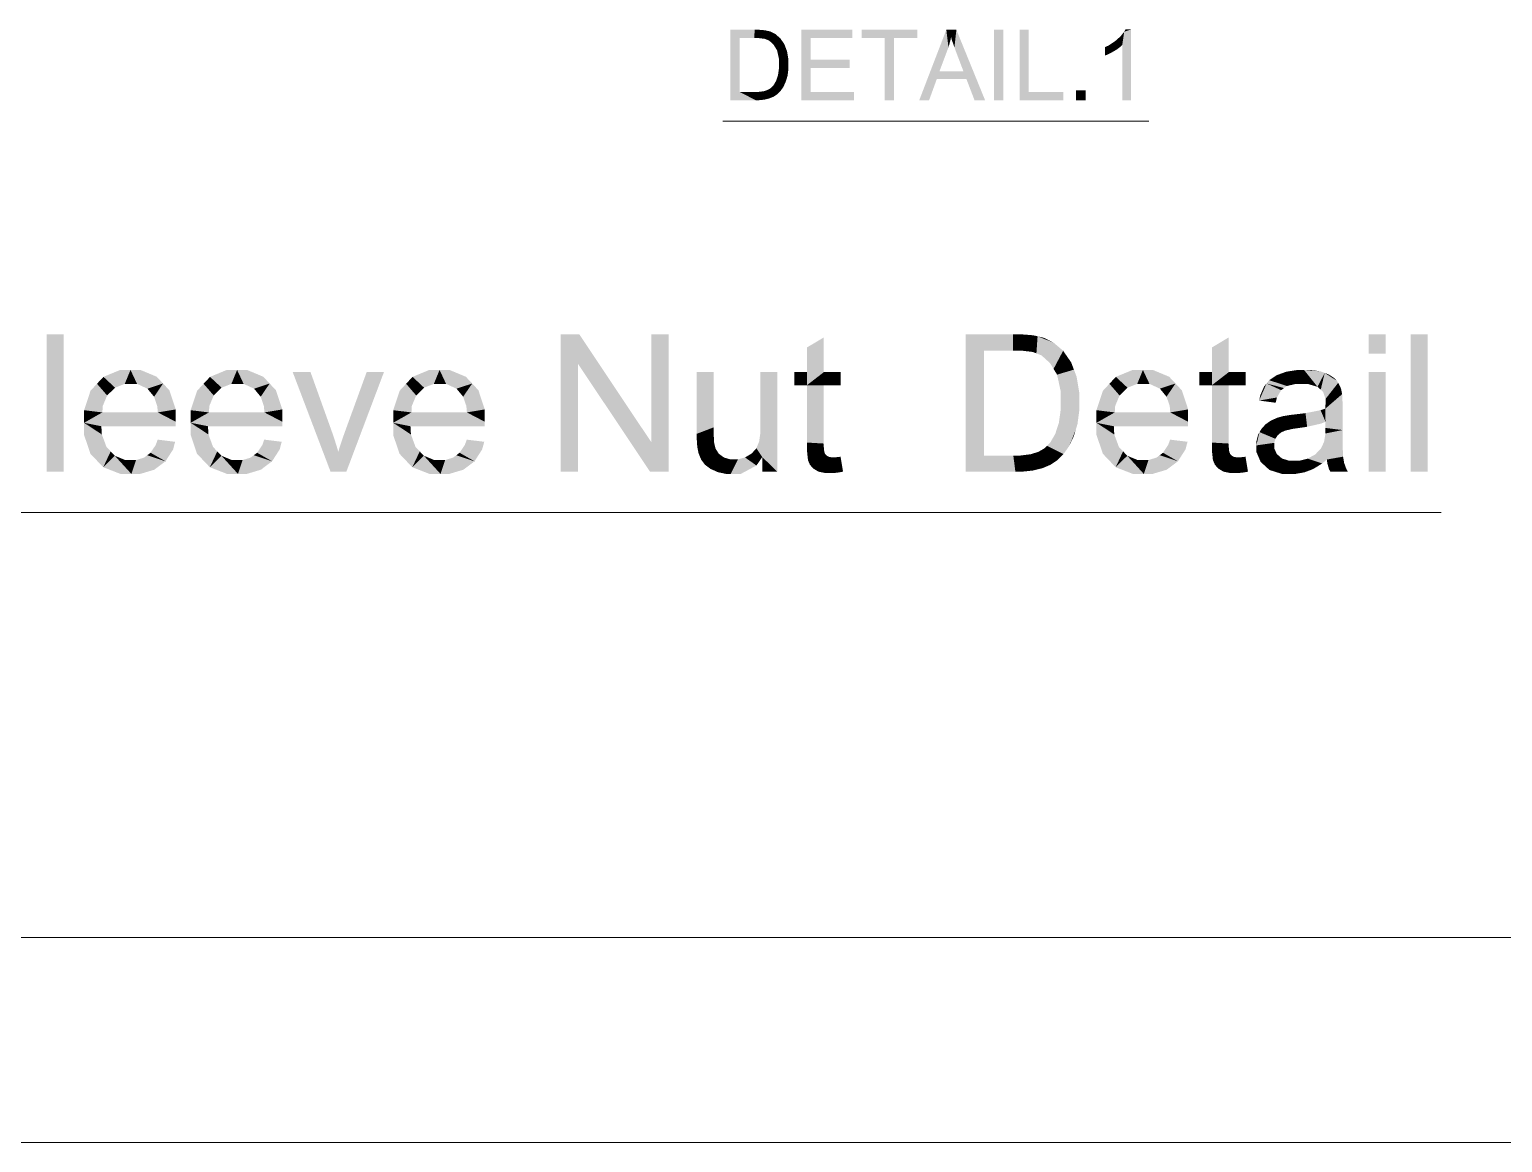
# Model space of a CAD drawing. Header units: millimetres. Extents: x 2 to 579, y 1 to 405.
# Drawn here: x 218.76 to 241.34, y 61.87 to 78.93 of the extents above; entities that cross this region are included whole.
import ezdxf

# ---------------------------------------------------------------- set-up
doc = ezdxf.new("R2010")
doc.units = ezdxf.units.MM
doc.linetypes.add('XKITLINE00', pattern=[0])
doc.layers.add('GraphicObject', color=6, linetype='Continuous', lineweight=0)
doc.layers.add('LinkedObject', color=7, linetype='Continuous', lineweight=0)

# ---------------------------------------------------------------- blocks, each defined once
blk = doc.blocks.new('*A3')
at = {"layer": 'GraphicObject', "color": 3, "linetype": 'XKITLINE00', "lineweight": 0}
blk.add_line((152.298, 61.874), (286.857, 61.874), dxfattribs=at)
blk = doc.blocks.new('*A4')
at = {"layer": 'LinkedObject'}
for points in [[(229.504, 78.929), (229.647, 78.801), (229.504, 77.849)], [(229.874, 78.801), (229.504, 78.929), (229.876, 78.929)], [(229.647, 78.801), (229.504, 78.929), (229.874, 78.801)], [(229.876, 78.929), (229.938, 78.801), (229.874, 78.801)], [(229.939, 78.929), (229.938, 78.801), (229.876, 78.929)], [(229.939, 78.929), (230.03, 78.79), (229.938, 78.801)], [(230.035, 78.921), (230.03, 78.79), (229.939, 78.929)], [(230.068, 78.913), (230.03, 78.79), (230.035, 78.921)], [(230.068, 78.913), (230.059, 78.779), (230.03, 78.79)], [(230.059, 78.779), (230.068, 78.913), (230.098, 78.764)], [(230.194, 78.864), (230.068, 78.913), (230.115, 78.903)], [(230.226, 78.836), (230.068, 78.913), (230.194, 78.864)], [(230.166, 78.703), (230.068, 78.913), (230.226, 78.836)], [(230.098, 78.764), (230.068, 78.913), (230.166, 78.703)], [(230.226, 78.836), (230.194, 78.657), (230.166, 78.703)], [(230.269, 78.8), (230.194, 78.657), (230.226, 78.836)], [(230.738, 78.471), (230.595, 77.849), (230.595, 78.929)], [(230.738, 78.471), (230.595, 78.929), (230.738, 78.801)], [(231.376, 78.801), (230.595, 78.929), (231.376, 78.929)], [(230.738, 78.801), (230.595, 78.929), (231.376, 78.801)], [(231.517, 78.929), (231.873, 78.801), (231.517, 78.801)], [(232.015, 78.801), (231.873, 78.801), (231.517, 78.929)], [(232.015, 78.801), (231.517, 78.929), (232.373, 78.929)], [(232.015, 78.801), (232.373, 78.929), (232.373, 78.801)], [(232.816, 78.929), (232.83, 78.609), (232.401, 77.849)], [(232.83, 78.609), (232.816, 78.929), (232.849, 78.66)], [(232.849, 78.66), (232.816, 78.929), (232.878, 78.763)], [(232.878, 78.763), (232.816, 78.929), (232.889, 78.816)], [(232.97, 78.929), (232.889, 78.816), (232.816, 78.929)], [(232.889, 78.816), (232.97, 78.929), (232.901, 78.771)], [(232.901, 78.771), (232.97, 78.929), (232.94, 78.659)], [(232.94, 78.659), (232.97, 78.929), (232.965, 78.591)], [(232.965, 78.591), (232.97, 78.929), (233.078, 78.293)], [(233.078, 78.293), (232.97, 78.929), (233.123, 78.176)], [(233.123, 78.176), (232.97, 78.929), (233.41, 77.849)], [(233.691, 78.929), (233.549, 77.849), (233.549, 78.929)], [(233.691, 77.849), (233.549, 77.849), (233.691, 78.929)], [(234.08, 78.929), (233.938, 77.849), (233.938, 78.929)], [(234.08, 77.976), (233.938, 77.849), (234.08, 78.929)], [(235.513, 78.694), (235.443, 78.789), (235.485, 78.826)], [(235.543, 78.898), (235.513, 78.694), (235.485, 78.826)], [(235.513, 77.849), (235.543, 78.898), (235.646, 77.849)], [(235.513, 78.694), (235.543, 78.898), (235.513, 77.849)], [(235.646, 78.933), (235.543, 78.898), (235.561, 78.933)], [(235.646, 77.849), (235.543, 78.898), (235.646, 78.933)], [(229.504, 77.849), (229.647, 78.801), (229.647, 77.976)], [(230.333, 78.708), (230.194, 78.657), (230.269, 78.8)], [(230.194, 78.657), (230.333, 78.708), (230.222, 78.612)], [(230.222, 78.612), (230.333, 78.708), (230.354, 78.652)], [(230.354, 78.652), (230.25, 78.482), (230.222, 78.612)], [(230.375, 78.595), (230.25, 78.482), (230.354, 78.652)], [(230.396, 78.467), (230.25, 78.482), (230.375, 78.595)], [(231.873, 77.849), (232.015, 78.801), (232.015, 77.849)], [(231.873, 78.801), (232.015, 78.801), (231.873, 77.849)], [(232.401, 77.849), (232.83, 78.609), (232.711, 78.293)], [(235.304, 78.688), (235.349, 78.58), (235.249, 78.662)], [(235.249, 78.662), (235.349, 78.58), (235.249, 78.534)], [(235.427, 78.625), (235.304, 78.688), (235.401, 78.752)], [(235.349, 78.58), (235.304, 78.688), (235.388, 78.602)], [(235.388, 78.602), (235.304, 78.688), (235.427, 78.625)], [(235.443, 78.789), (235.513, 78.694), (235.401, 78.752)], [(235.401, 78.752), (235.513, 78.694), (235.427, 78.625)], [(235.427, 78.625), (235.513, 78.694), (235.49, 78.671)], [(230.396, 78.395), (230.25, 78.482), (230.396, 78.467)], [(230.25, 78.482), (230.396, 78.395), (230.25, 78.397)], [(230.396, 78.395), (230.25, 78.336), (230.25, 78.397)], [(230.396, 78.333), (230.25, 78.336), (230.396, 78.395)], [(230.738, 78.344), (230.595, 77.849), (230.738, 78.471)], [(231.336, 78.344), (230.738, 78.471), (231.336, 78.471)], [(230.738, 78.344), (230.738, 78.471), (231.336, 78.344)], [(235.249, 78.534), (235.349, 78.58), (235.28, 78.545)], [(230.207, 78.146), (230.294, 78.019), (230.167, 78.078)], [(230.368, 78.177), (230.207, 78.146), (230.235, 78.232)], [(230.353, 78.129), (230.207, 78.146), (230.368, 78.177)], [(230.317, 78.051), (230.207, 78.146), (230.353, 78.129)], [(230.294, 78.019), (230.207, 78.146), (230.317, 78.051)], [(230.25, 78.336), (230.396, 78.333), (230.235, 78.232)], [(230.235, 78.232), (230.396, 78.333), (230.368, 78.177)], [(230.368, 78.177), (230.396, 78.333), (230.382, 78.224)], [(230.738, 77.976), (230.595, 77.849), (230.738, 78.344)], [(232.671, 78.176), (232.401, 77.849), (232.711, 78.293)], [(232.401, 77.849), (232.671, 78.176), (232.552, 77.849)], [(232.711, 78.293), (233.123, 78.176), (232.671, 78.176)], [(233.078, 78.293), (233.123, 78.176), (232.711, 78.293)], [(233.123, 78.176), (233.41, 77.849), (233.248, 77.849)], [(229.647, 77.976), (229.894, 77.849), (229.504, 77.849)], [(229.877, 77.976), (229.894, 77.849), (229.647, 77.976)], [(229.877, 77.976), (229.943, 77.849), (229.894, 77.849)], [(229.931, 77.976), (229.943, 77.849), (229.877, 77.976)], [(230.067, 77.867), (229.931, 77.976), (230.015, 77.986)], [(230.029, 77.858), (229.931, 77.976), (230.067, 77.867)], [(229.943, 77.849), (229.931, 77.976), (230.029, 77.858)], [(230.045, 77.996), (230.067, 77.867), (230.015, 77.986)], [(230.075, 78.006), (230.067, 77.867), (230.045, 77.996)], [(230.067, 77.867), (230.075, 78.006), (230.105, 77.877)], [(230.196, 77.921), (230.075, 78.006), (230.124, 78.034)], [(230.169, 77.904), (230.075, 78.006), (230.196, 77.921)], [(230.105, 77.877), (230.075, 78.006), (230.169, 77.904)], [(230.142, 78.052), (230.223, 77.939), (230.124, 78.034)], [(230.124, 78.034), (230.223, 77.939), (230.196, 77.921)], [(230.294, 78.019), (230.142, 78.052), (230.167, 78.078)], [(230.272, 77.988), (230.142, 78.052), (230.294, 78.019)], [(230.223, 77.939), (230.142, 78.052), (230.272, 77.988)], [(230.595, 77.849), (230.738, 77.976), (231.401, 77.849)], [(231.401, 77.849), (230.738, 77.976), (231.401, 77.976)], [(233.938, 77.849), (234.08, 77.976), (234.612, 77.849)], [(234.612, 77.849), (234.08, 77.976), (234.612, 77.976)], [(234.954, 78), (234.803, 77.849), (234.803, 78)], [(234.954, 77.849), (234.803, 77.849), (234.954, 78)], [(219.283, 74.261), (219.024, 72.155), (219.024, 74.261)], [(219.283, 72.155), (219.024, 72.155), (219.283, 74.261)], [(226.903, 74.261), (227.17, 73.808), (226.903, 72.155)], [(227.17, 73.808), (226.903, 74.261), (227.189, 74.261)], [(227.17, 73.808), (227.189, 74.261), (228.274, 72.155)], [(228.274, 72.155), (227.189, 74.261), (228.293, 72.608)], [(228.56, 74.261), (228.293, 72.608), (228.293, 74.261)], [(228.56, 72.155), (228.293, 72.608), (228.56, 74.261)], [(230.938, 74.214), (230.679, 73.681), (230.679, 74.059)], [(230.679, 73.681), (230.938, 74.214), (230.679, 73.481)], [(230.938, 73.681), (230.679, 73.481), (230.938, 74.214)], [(233.115, 74.261), (233.393, 74.012), (233.115, 72.155)], [(233.836, 74.012), (233.115, 74.261), (233.84, 74.261)], [(233.393, 74.012), (233.115, 74.261), (233.836, 74.012)], [(233.84, 74.261), (233.96, 74.012), (233.836, 74.012)], [(233.963, 74.261), (233.96, 74.012), (233.84, 74.261)], [(233.963, 74.261), (234.14, 73.991), (233.96, 74.012)], [(234.15, 74.246), (234.14, 73.991), (233.963, 74.261)], [(234.215, 74.23), (234.14, 73.991), (234.15, 74.246)], [(234.215, 74.23), (234.197, 73.969), (234.14, 73.991)], [(234.197, 73.969), (234.215, 74.23), (234.274, 73.939)], [(234.46, 74.134), (234.215, 74.23), (234.305, 74.21)], [(234.523, 74.08), (234.215, 74.23), (234.46, 74.134)], [(234.406, 73.82), (234.215, 74.23), (234.523, 74.08)], [(234.274, 73.939), (234.215, 74.23), (234.406, 73.82)], [(234.523, 74.08), (234.46, 73.731), (234.406, 73.82)], [(234.607, 74.009), (234.46, 73.731), (234.523, 74.08)], [(237.146, 74.214), (236.887, 73.681), (236.887, 74.059)], [(236.887, 73.681), (237.146, 74.214), (236.887, 73.481)], [(237.146, 73.681), (236.887, 73.481), (237.146, 74.214)], [(239.551, 74.261), (239.292, 73.964), (239.292, 74.261)], [(239.551, 73.964), (239.292, 73.964), (239.551, 74.261)], [(240.196, 74.261), (239.937, 72.155), (239.937, 74.261)], [(240.196, 72.155), (239.937, 72.155), (240.196, 74.261)], [(233.115, 72.155), (233.393, 74.012), (233.393, 72.403)], [(234.731, 73.829), (234.46, 73.731), (234.607, 74.009)], [(220.309, 73.715), (219.894, 73.609), (220.151, 73.715)], [(220.221, 73.502), (219.894, 73.609), (220.309, 73.715)], [(220.221, 73.502), (220.309, 73.715), (220.31, 73.502)], [(220.309, 73.715), (220.409, 73.502), (220.31, 73.502)], [(220.711, 73.611), (220.309, 73.715), (220.462, 73.715)], [(220.808, 73.507), (220.309, 73.715), (220.711, 73.611)], [(220.569, 73.428), (220.309, 73.715), (220.808, 73.507)], [(220.409, 73.502), (220.309, 73.715), (220.569, 73.428)], [(221.943, 73.715), (221.528, 73.609), (221.785, 73.715)], [(221.856, 73.502), (221.528, 73.609), (221.943, 73.715)], [(221.856, 73.502), (221.943, 73.715), (221.945, 73.502)], [(221.943, 73.715), (222.043, 73.502), (221.945, 73.502)], [(222.345, 73.611), (221.943, 73.715), (222.096, 73.715)], [(222.442, 73.507), (221.943, 73.715), (222.345, 73.611)], [(222.203, 73.428), (221.943, 73.715), (222.442, 73.507)], [(222.043, 73.502), (221.943, 73.715), (222.203, 73.428)], [(223.069, 73.681), (223.376, 72.155), (222.796, 73.681)], [(223.397, 72.767), (223.376, 72.155), (223.069, 73.681)], [(224.194, 73.681), (223.59, 72.75), (223.929, 73.681)], [(223.618, 72.155), (223.59, 72.75), (224.194, 73.681)], [(225.047, 73.715), (224.633, 73.609), (224.889, 73.715)], [(224.96, 73.502), (224.633, 73.609), (225.047, 73.715)], [(224.96, 73.502), (225.047, 73.715), (225.049, 73.502)], [(225.047, 73.715), (225.147, 73.502), (225.049, 73.502)], [(225.45, 73.611), (225.047, 73.715), (225.2, 73.715)], [(225.547, 73.507), (225.047, 73.715), (225.45, 73.611)], [(225.307, 73.428), (225.047, 73.715), (225.547, 73.507)], [(225.147, 73.502), (225.047, 73.715), (225.307, 73.428)], [(226.903, 72.155), (227.17, 73.808), (227.17, 72.155)], [(229.249, 73.681), (228.99, 72.736), (228.99, 73.681)], [(229.249, 72.835), (228.99, 72.736), (229.249, 73.681)], [(230.226, 73.681), (229.967, 72.864), (229.967, 73.681)], [(230.226, 72.155), (229.967, 72.864), (230.226, 73.681)], [(230.487, 73.681), (230.679, 73.481), (230.487, 73.481)], [(230.679, 73.681), (230.679, 73.481), (230.487, 73.681)], [(230.938, 73.481), (230.679, 73.481), (230.938, 73.681)], [(231.195, 73.481), (230.938, 73.681), (231.195, 73.681)], [(230.938, 73.481), (230.938, 73.681), (231.195, 73.481)], [(234.46, 73.731), (234.731, 73.829), (234.514, 73.643)], [(234.514, 73.643), (234.731, 73.829), (234.772, 73.72)], [(234.772, 73.72), (234.569, 73.389), (234.514, 73.643)], [(234.814, 73.61), (234.569, 73.389), (234.772, 73.72)], [(235.83, 73.715), (235.415, 73.609), (235.672, 73.715)], [(235.743, 73.502), (235.415, 73.609), (235.83, 73.715)], [(235.743, 73.502), (235.83, 73.715), (235.832, 73.502)], [(235.83, 73.715), (235.93, 73.502), (235.832, 73.502)], [(236.232, 73.611), (235.83, 73.715), (235.983, 73.715)], [(236.329, 73.507), (235.83, 73.715), (236.232, 73.611)], [(236.09, 73.428), (235.83, 73.715), (236.329, 73.507)], [(235.93, 73.502), (235.83, 73.715), (236.09, 73.428)], [(236.696, 73.681), (236.887, 73.481), (236.696, 73.481)], [(236.887, 73.681), (236.887, 73.481), (236.696, 73.681)], [(237.146, 73.481), (236.887, 73.481), (237.146, 73.681)], [(237.403, 73.481), (237.146, 73.681), (237.403, 73.681)], [(237.146, 73.481), (237.146, 73.681), (237.403, 73.481)], [(237.879, 73.634), (238.036, 73.469), (237.765, 73.558)], [(237.954, 73.661), (238.036, 73.469), (237.879, 73.634)], [(238.201, 73.715), (237.954, 73.661), (238.028, 73.688)], [(238.171, 73.5), (237.954, 73.661), (238.201, 73.715)], [(238.036, 73.469), (237.954, 73.661), (238.171, 73.5)], [(238.171, 73.5), (238.201, 73.715), (238.262, 73.5)], [(238.262, 73.5), (238.201, 73.715), (238.359, 73.5)], [(238.3, 73.715), (238.359, 73.5), (238.201, 73.715)], [(238.556, 73.692), (238.3, 73.715), (238.397, 73.715)], [(238.617, 73.669), (238.3, 73.715), (238.556, 73.692)], [(238.506, 73.457), (238.3, 73.715), (238.617, 73.669)], [(238.359, 73.5), (238.3, 73.715), (238.506, 73.457)], [(238.506, 73.457), (238.617, 73.669), (238.556, 73.413)], [(238.556, 73.413), (238.617, 73.669), (238.592, 73.381)], [(238.617, 73.669), (238.629, 73.27), (238.592, 73.381)], [(238.797, 73.553), (238.629, 73.27), (238.617, 73.669)], [(238.768, 73.588), (238.617, 73.669), (238.678, 73.646)], [(238.797, 73.553), (238.617, 73.669), (238.768, 73.588)], [(239.551, 73.681), (239.292, 72.155), (239.292, 73.681)], [(239.551, 72.155), (239.292, 72.155), (239.551, 73.681)], [(219.795, 73.503), (219.597, 73.098), (219.696, 73.396)], [(219.951, 73.324), (219.597, 73.098), (219.795, 73.503)], [(219.894, 73.609), (220.072, 73.443), (219.795, 73.503)], [(219.795, 73.503), (220.072, 73.443), (219.951, 73.324)], [(220.072, 73.443), (219.894, 73.609), (220.221, 73.502)], [(220.569, 73.428), (220.808, 73.507), (220.63, 73.353)], [(220.808, 73.507), (220.671, 73.305), (220.63, 73.353)], [(220.671, 73.305), (220.808, 73.507), (220.719, 73.161)], [(220.719, 73.161), (220.808, 73.507), (221.002, 73.11)], [(221.002, 73.11), (220.808, 73.507), (220.905, 73.403)], [(221.429, 73.503), (221.231, 73.098), (221.33, 73.396)], [(221.585, 73.324), (221.231, 73.098), (221.429, 73.503)], [(221.528, 73.609), (221.706, 73.443), (221.429, 73.503)], [(221.429, 73.503), (221.706, 73.443), (221.585, 73.324)], [(221.706, 73.443), (221.528, 73.609), (221.856, 73.502)], [(222.203, 73.428), (222.442, 73.507), (222.265, 73.353)], [(222.442, 73.507), (222.305, 73.305), (222.265, 73.353)], [(222.305, 73.305), (222.442, 73.507), (222.354, 73.161)], [(222.354, 73.161), (222.442, 73.507), (222.636, 73.11)], [(222.636, 73.11), (222.442, 73.507), (222.539, 73.403)], [(224.534, 73.503), (224.336, 73.098), (224.435, 73.396)], [(224.689, 73.324), (224.336, 73.098), (224.534, 73.503)], [(224.633, 73.609), (224.81, 73.443), (224.534, 73.503)], [(224.534, 73.503), (224.81, 73.443), (224.689, 73.324)], [(224.81, 73.443), (224.633, 73.609), (224.96, 73.502)], [(225.307, 73.428), (225.547, 73.507), (225.369, 73.353)], [(225.547, 73.507), (225.409, 73.305), (225.369, 73.353)], [(225.409, 73.305), (225.547, 73.507), (225.458, 73.161)], [(225.458, 73.161), (225.547, 73.507), (225.74, 73.11)], [(225.74, 73.11), (225.547, 73.507), (225.643, 73.403)], [(230.679, 72.602), (230.938, 73.481), (230.938, 72.587)], [(230.679, 73.481), (230.938, 73.481), (230.679, 72.602)], [(234.855, 73.36), (234.569, 73.389), (234.814, 73.61)], [(235.316, 73.503), (235.118, 73.098), (235.217, 73.396)], [(235.472, 73.324), (235.118, 73.098), (235.316, 73.503)], [(235.415, 73.609), (235.593, 73.443), (235.316, 73.503)], [(235.316, 73.503), (235.593, 73.443), (235.472, 73.324)], [(235.593, 73.443), (235.415, 73.609), (235.743, 73.502)], [(236.09, 73.428), (236.329, 73.507), (236.152, 73.353)], [(236.329, 73.507), (236.192, 73.305), (236.152, 73.353)], [(236.192, 73.305), (236.329, 73.507), (236.241, 73.161)], [(236.241, 73.161), (236.329, 73.507), (236.523, 73.11)], [(236.523, 73.11), (236.329, 73.507), (236.426, 73.403)], [(236.887, 72.602), (237.146, 73.481), (237.146, 72.587)], [(236.887, 73.481), (237.146, 73.481), (236.887, 72.602)], [(237.725, 73.508), (237.612, 73.246), (237.686, 73.458)], [(237.949, 73.405), (237.612, 73.246), (237.725, 73.508)], [(237.686, 73.458), (237.612, 73.246), (237.629, 73.327)], [(237.885, 73.293), (237.612, 73.246), (237.949, 73.405)], [(237.765, 73.558), (238.036, 73.469), (237.725, 73.508)], [(237.949, 73.405), (237.725, 73.508), (237.993, 73.437)], [(237.993, 73.437), (237.725, 73.508), (238.036, 73.469)], [(238.825, 73.519), (238.629, 73.27), (238.797, 73.553)], [(238.866, 73.431), (238.629, 73.27), (238.825, 73.519)], [(238.877, 73.377), (238.629, 73.27), (238.866, 73.431)], [(219.884, 73.164), (219.597, 73.098), (219.951, 73.324)], [(221.518, 73.164), (221.231, 73.098), (221.585, 73.324)], [(224.622, 73.164), (224.336, 73.098), (224.689, 73.324)], [(234.855, 73.219), (234.569, 73.389), (234.855, 73.36)], [(234.569, 73.389), (234.855, 73.219), (234.569, 73.223)], [(234.855, 73.219), (234.569, 73.104), (234.569, 73.223)], [(234.855, 73.099), (234.569, 73.104), (234.855, 73.219)], [(235.405, 73.164), (235.118, 73.098), (235.472, 73.324)], [(237.612, 73.246), (237.885, 73.293), (237.864, 73.212)], [(238.629, 73.184), (238.884, 73.344), (238.628, 73.15)], [(238.628, 73.15), (238.884, 73.344), (238.628, 73.123)], [(238.628, 73.123), (238.884, 73.344), (238.629, 72.921)], [(238.629, 73.27), (238.877, 73.377), (238.884, 73.344)], [(238.629, 73.27), (238.884, 73.344), (238.629, 73.191)], [(238.629, 73.191), (238.884, 73.344), (238.629, 73.184)], [(238.89, 73.225), (238.629, 72.921), (238.884, 73.344)], [(238.89, 73.139), (238.629, 72.921), (238.89, 73.225)], [(219.597, 73.098), (219.884, 73.164), (219.877, 73.064)], [(219.877, 73.064), (219.597, 72.905), (219.597, 73.098)], [(219.877, 73.064), (221.002, 72.921), (219.597, 72.905)], [(220.728, 73.064), (221.002, 72.921), (219.877, 73.064)], [(220.719, 73.161), (221.002, 73.11), (220.728, 73.064)], [(221.002, 72.921), (220.728, 73.064), (221.002, 73.11)], [(221.231, 73.098), (221.518, 73.164), (221.511, 73.064)], [(221.511, 73.064), (221.231, 72.905), (221.231, 73.098)], [(221.511, 73.064), (222.636, 72.921), (221.231, 72.905)], [(222.362, 73.064), (222.636, 72.921), (221.511, 73.064)], [(222.354, 73.161), (222.636, 73.11), (222.362, 73.064)], [(222.636, 72.921), (222.362, 73.064), (222.636, 73.11)], [(224.336, 73.098), (224.622, 73.164), (224.616, 73.064)], [(224.616, 73.064), (224.336, 72.905), (224.336, 73.098)], [(224.616, 73.064), (225.74, 72.921), (224.336, 72.905)], [(225.466, 73.064), (225.74, 72.921), (224.616, 73.064)], [(225.458, 73.161), (225.74, 73.11), (225.466, 73.064)], [(225.74, 72.921), (225.466, 73.064), (225.74, 73.11)], [(234.569, 73.104), (234.855, 73.099), (234.541, 72.901)], [(234.541, 72.901), (234.855, 73.099), (234.799, 72.794)], [(234.799, 72.794), (234.855, 73.099), (234.827, 72.887)], [(235.118, 73.098), (235.405, 73.164), (235.398, 73.064)], [(235.398, 73.064), (235.118, 72.905), (235.118, 73.098)], [(235.398, 73.064), (236.523, 72.921), (235.118, 72.905)], [(236.249, 73.064), (236.523, 72.921), (235.398, 73.064)], [(236.241, 73.161), (236.523, 73.11), (236.249, 73.064)], [(236.523, 72.921), (236.249, 73.064), (236.523, 73.11)], [(237.886, 72.981), (237.948, 72.757), (237.793, 72.939)], [(237.938, 72.996), (237.948, 72.757), (237.886, 72.981)], [(237.976, 73.006), (238.014, 72.786), (237.938, 72.996)], [(237.948, 72.757), (237.938, 72.996), (237.981, 72.772)], [(237.981, 72.772), (237.938, 72.996), (238.014, 72.786)], [(238.09, 73.025), (238.127, 72.812), (237.976, 73.006)], [(237.976, 73.006), (238.127, 72.812), (238.014, 72.786)], [(238.167, 73.034), (238.207, 72.823), (238.09, 73.025)], [(238.09, 73.025), (238.207, 72.823), (238.127, 72.812)], [(238.323, 73.053), (238.347, 72.844), (238.167, 73.034)], [(238.167, 73.034), (238.347, 72.844), (238.207, 72.823)], [(238.554, 73.098), (238.629, 72.921), (238.323, 73.053)], [(238.323, 73.053), (238.629, 72.921), (238.347, 72.844)], [(238.628, 73.123), (238.629, 72.921), (238.554, 73.098)], [(238.89, 73.139), (238.628, 72.826), (238.629, 72.921)], [(238.89, 72.794), (238.628, 72.826), (238.89, 73.139)], [(221.002, 72.909), (219.597, 72.905), (221.002, 72.921)], [(221.001, 72.875), (219.597, 72.905), (221.002, 72.909)], [(219.597, 72.905), (219.793, 72.327), (219.597, 72.719)], [(219.87, 72.726), (219.793, 72.327), (219.597, 72.905)], [(219.87, 72.726), (219.597, 72.905), (219.862, 72.852)], [(221, 72.852), (219.597, 72.905), (221.001, 72.875)], [(219.862, 72.852), (219.597, 72.905), (221, 72.852)], [(219.597, 72.719), (219.793, 72.327), (219.695, 72.43)], [(219.941, 72.534), (219.793, 72.327), (219.87, 72.726)], [(222.636, 72.909), (221.231, 72.905), (222.636, 72.921)], [(222.635, 72.875), (221.231, 72.905), (222.636, 72.909)], [(221.231, 72.905), (221.427, 72.327), (221.231, 72.719)], [(221.504, 72.726), (221.427, 72.327), (221.231, 72.905)], [(221.504, 72.726), (221.231, 72.905), (221.497, 72.852)], [(222.635, 72.852), (221.231, 72.905), (222.635, 72.875)], [(221.497, 72.852), (221.231, 72.905), (222.635, 72.852)], [(221.231, 72.719), (221.427, 72.327), (221.329, 72.43)], [(221.575, 72.534), (221.427, 72.327), (221.504, 72.726)], [(223.423, 72.693), (223.376, 72.155), (223.397, 72.767)], [(223.59, 72.75), (223.618, 72.155), (223.56, 72.665)], [(225.74, 72.909), (224.336, 72.905), (225.74, 72.921)], [(225.74, 72.875), (224.336, 72.905), (225.74, 72.909)], [(224.336, 72.905), (224.531, 72.327), (224.336, 72.719)], [(224.608, 72.726), (224.531, 72.327), (224.336, 72.905)], [(224.608, 72.726), (224.336, 72.905), (224.601, 72.852)], [(225.739, 72.852), (224.336, 72.905), (225.74, 72.875)], [(224.601, 72.852), (224.336, 72.905), (225.739, 72.852)], [(224.336, 72.719), (224.531, 72.327), (224.433, 72.43)], [(224.679, 72.534), (224.531, 72.327), (224.608, 72.726)], [(228.99, 72.736), (229.249, 72.835), (229.249, 72.734)], [(228.99, 72.736), (229.249, 72.734), (228.99, 72.653)], [(229.249, 72.734), (228.998, 72.533), (228.99, 72.653)], [(229.257, 72.598), (228.998, 72.533), (229.249, 72.734)], [(229.967, 72.766), (230.226, 72.155), (229.946, 72.617)], [(229.967, 72.864), (230.226, 72.155), (229.967, 72.766)], [(234.408, 72.601), (234.799, 72.794), (234.656, 72.487)], [(234.486, 72.734), (234.799, 72.794), (234.408, 72.601)], [(234.513, 72.818), (234.799, 72.794), (234.486, 72.734)], [(234.799, 72.794), (234.513, 72.818), (234.541, 72.901)], [(234.656, 72.487), (234.799, 72.794), (234.699, 72.548)], [(234.699, 72.548), (234.799, 72.794), (234.771, 72.701)], [(236.523, 72.909), (235.118, 72.905), (236.523, 72.921)], [(236.522, 72.875), (235.118, 72.905), (236.523, 72.909)], [(235.118, 72.905), (235.314, 72.327), (235.118, 72.719)], [(235.391, 72.726), (235.314, 72.327), (235.118, 72.905)], [(235.391, 72.726), (235.118, 72.905), (235.384, 72.852)], [(236.522, 72.852), (235.118, 72.905), (236.522, 72.875)], [(235.384, 72.852), (235.118, 72.905), (236.522, 72.852)], [(235.118, 72.719), (235.314, 72.327), (235.216, 72.43)], [(235.462, 72.534), (235.314, 72.327), (235.391, 72.726)], [(237.618, 72.762), (237.568, 72.558), (237.593, 72.716)], [(237.861, 72.66), (237.568, 72.558), (237.618, 72.762)], [(237.644, 72.808), (237.879, 72.688), (237.618, 72.762)], [(237.618, 72.762), (237.879, 72.688), (237.861, 72.66)], [(237.711, 72.883), (237.879, 72.688), (237.644, 72.808)], [(237.897, 72.715), (237.711, 72.883), (237.752, 72.911)], [(237.879, 72.688), (237.711, 72.883), (237.897, 72.715)], [(237.793, 72.939), (237.948, 72.757), (237.752, 72.911)], [(237.752, 72.911), (237.948, 72.757), (237.897, 72.715)], [(238.347, 72.844), (238.629, 72.921), (238.559, 72.892)], [(238.607, 72.611), (238.89, 72.794), (238.89, 72.614)], [(238.628, 72.741), (238.89, 72.794), (238.607, 72.611)], [(238.89, 72.794), (238.628, 72.741), (238.628, 72.826)], [(219.793, 72.327), (219.941, 72.534), (219.891, 72.224)], [(220.005, 72.467), (219.891, 72.224), (219.941, 72.534)], [(220.616, 72.446), (220.993, 72.614), (220.845, 72.315)], [(220.696, 72.565), (220.993, 72.614), (220.616, 72.446)], [(220.993, 72.614), (220.696, 72.565), (220.725, 72.647)], [(220.845, 72.315), (220.993, 72.614), (220.962, 72.497)], [(221.427, 72.327), (221.575, 72.534), (221.525, 72.224)], [(221.639, 72.467), (221.525, 72.224), (221.575, 72.534)], [(222.25, 72.446), (222.627, 72.614), (222.479, 72.315)], [(222.33, 72.565), (222.627, 72.614), (222.25, 72.446)], [(222.627, 72.614), (222.33, 72.565), (222.359, 72.647)], [(222.479, 72.315), (222.627, 72.614), (222.596, 72.497)], [(223.472, 72.539), (223.376, 72.155), (223.423, 72.693)], [(223.494, 72.459), (223.376, 72.155), (223.472, 72.539)], [(223.511, 72.52), (223.618, 72.155), (223.494, 72.459)], [(223.56, 72.665), (223.618, 72.155), (223.511, 72.52)], [(224.531, 72.327), (224.679, 72.534), (224.629, 72.224)], [(224.743, 72.467), (224.629, 72.224), (224.679, 72.534)], [(225.354, 72.446), (225.732, 72.614), (225.583, 72.315)], [(225.434, 72.565), (225.732, 72.614), (225.354, 72.446)], [(225.732, 72.614), (225.434, 72.565), (225.464, 72.647)], [(225.583, 72.315), (225.732, 72.614), (225.7, 72.497)], [(228.293, 72.608), (228.56, 72.155), (228.274, 72.155)], [(228.998, 72.533), (229.257, 72.598), (229.006, 72.495)], [(229.006, 72.495), (229.257, 72.598), (229.265, 72.562)], [(229.277, 72.512), (229.006, 72.495), (229.265, 72.562)], [(229.006, 72.495), (229.277, 72.512), (229.017, 72.438)], [(229.017, 72.438), (229.277, 72.512), (229.057, 72.342)], [(229.057, 72.342), (229.277, 72.512), (229.085, 72.303)], [(229.085, 72.303), (229.277, 72.512), (229.328, 72.431)], [(229.994, 72.38), (229.832, 72.434), (229.904, 72.515)], [(229.925, 72.566), (230.226, 72.155), (229.904, 72.515)], [(229.904, 72.515), (230.226, 72.155), (229.994, 72.38)], [(229.946, 72.617), (230.226, 72.155), (229.925, 72.566)], [(230.938, 72.587), (230.679, 72.485), (230.679, 72.602)], [(230.938, 72.532), (230.679, 72.485), (230.938, 72.587)], [(230.938, 72.532), (230.71, 72.296), (230.679, 72.485)], [(230.945, 72.461), (230.71, 72.296), (230.938, 72.532)], [(234.464, 72.296), (234.229, 72.461), (234.324, 72.516)], [(234.359, 72.551), (234.516, 72.331), (234.324, 72.516)], [(234.324, 72.516), (234.516, 72.331), (234.464, 72.296)], [(234.656, 72.487), (234.359, 72.551), (234.408, 72.601)], [(234.612, 72.426), (234.359, 72.551), (234.656, 72.487)], [(234.516, 72.331), (234.359, 72.551), (234.612, 72.426)], [(235.314, 72.327), (235.462, 72.534), (235.412, 72.224)], [(235.526, 72.467), (235.412, 72.224), (235.462, 72.534)], [(236.137, 72.446), (236.514, 72.614), (236.366, 72.315)], [(236.217, 72.565), (236.514, 72.614), (236.137, 72.446)], [(236.514, 72.614), (236.217, 72.565), (236.246, 72.647)], [(236.366, 72.315), (236.514, 72.614), (236.483, 72.497)], [(237.146, 72.587), (236.887, 72.485), (236.887, 72.602)], [(237.146, 72.532), (236.887, 72.485), (237.146, 72.587)], [(237.146, 72.532), (236.919, 72.296), (236.887, 72.485)], [(237.153, 72.461), (236.919, 72.296), (237.146, 72.532)], [(237.593, 72.716), (237.568, 72.558), (237.568, 72.614)], [(237.843, 72.598), (237.568, 72.558), (237.861, 72.66)], [(237.568, 72.558), (237.843, 72.598), (237.843, 72.565)], [(237.843, 72.513), (237.568, 72.558), (237.843, 72.565)], [(237.568, 72.558), (237.843, 72.513), (237.568, 72.462)], [(237.568, 72.462), (237.843, 72.513), (237.635, 72.305)], [(237.635, 72.305), (237.843, 72.513), (237.702, 72.244)], [(237.702, 72.244), (237.843, 72.513), (237.882, 72.427)], [(238.473, 72.421), (238.89, 72.614), (238.898, 72.386)], [(238.559, 72.511), (238.89, 72.614), (238.473, 72.421)], [(238.586, 72.568), (238.89, 72.614), (238.559, 72.511)], [(238.89, 72.614), (238.586, 72.568), (238.607, 72.611)], [(220.068, 72.4), (219.891, 72.224), (220.005, 72.467)], [(220.068, 72.4), (220.323, 72.121), (219.891, 72.224)], [(220.228, 72.334), (220.323, 72.121), (220.068, 72.4)], [(220.323, 72.334), (220.323, 72.121), (220.228, 72.334)], [(220.394, 72.334), (220.759, 72.25), (220.323, 72.121)], [(220.394, 72.334), (220.323, 72.121), (220.323, 72.334)], [(220.516, 72.371), (220.759, 72.25), (220.394, 72.334)], [(220.566, 72.408), (220.845, 72.315), (220.516, 72.371)], [(220.759, 72.25), (220.516, 72.371), (220.845, 72.315)], [(220.616, 72.446), (220.845, 72.315), (220.566, 72.408)], [(221.703, 72.4), (221.525, 72.224), (221.639, 72.467)], [(221.703, 72.4), (221.957, 72.121), (221.525, 72.224)], [(221.862, 72.334), (221.957, 72.121), (221.703, 72.4)], [(221.957, 72.334), (221.957, 72.121), (221.862, 72.334)], [(222.028, 72.334), (222.393, 72.25), (221.957, 72.121)], [(222.028, 72.334), (221.957, 72.121), (221.957, 72.334)], [(222.15, 72.371), (222.393, 72.25), (222.028, 72.334)], [(222.2, 72.408), (222.479, 72.315), (222.15, 72.371)], [(222.393, 72.25), (222.15, 72.371), (222.479, 72.315)], [(222.25, 72.446), (222.479, 72.315), (222.2, 72.408)], [(223.494, 72.459), (223.618, 72.155), (223.376, 72.155)], [(224.807, 72.4), (224.629, 72.224), (224.743, 72.467)], [(224.807, 72.4), (225.062, 72.121), (224.629, 72.224)], [(224.966, 72.334), (225.062, 72.121), (224.807, 72.4)], [(225.062, 72.334), (225.062, 72.121), (224.966, 72.334)], [(225.133, 72.334), (225.498, 72.25), (225.062, 72.121)], [(225.133, 72.334), (225.062, 72.121), (225.062, 72.334)], [(225.254, 72.371), (225.498, 72.25), (225.133, 72.334)], [(225.304, 72.408), (225.583, 72.315), (225.254, 72.371)], [(225.498, 72.25), (225.254, 72.371), (225.583, 72.315)], [(225.354, 72.446), (225.583, 72.315), (225.304, 72.408)], [(229.085, 72.303), (229.328, 72.431), (229.114, 72.264)], [(229.114, 72.264), (229.328, 72.431), (229.2, 72.199)], [(229.2, 72.199), (229.328, 72.431), (229.259, 72.173)], [(229.259, 72.173), (229.328, 72.431), (229.368, 72.402)], [(229.407, 72.373), (229.259, 72.173), (229.368, 72.402)], [(229.259, 72.173), (229.407, 72.373), (229.317, 72.147)], [(229.317, 72.147), (229.407, 72.373), (229.443, 72.121)], [(229.511, 72.121), (229.407, 72.373), (229.505, 72.344)], [(229.443, 72.121), (229.407, 72.373), (229.511, 72.121)], [(229.563, 72.344), (229.511, 72.121), (229.505, 72.344)], [(229.621, 72.344), (229.905, 72.25), (229.511, 72.121)], [(229.621, 72.344), (229.511, 72.121), (229.563, 72.344)], [(229.73, 72.374), (229.905, 72.25), (229.621, 72.344)], [(229.781, 72.404), (229.905, 72.25), (229.73, 72.374)], [(229.832, 72.434), (229.905, 72.25), (229.781, 72.404)], [(229.905, 72.25), (229.832, 72.434), (229.994, 72.38)], [(229.994, 72.38), (230.226, 72.155), (229.994, 72.155)], [(230.679, 72.485), (230.71, 72.296), (230.695, 72.332)], [(230.951, 72.445), (230.71, 72.296), (230.945, 72.461)], [(230.71, 72.296), (230.951, 72.445), (230.958, 72.429)], [(230.71, 72.296), (230.958, 72.429), (230.726, 72.259)], [(230.726, 72.259), (230.958, 72.429), (230.781, 72.201)], [(230.781, 72.201), (230.958, 72.429), (230.819, 72.178)], [(230.819, 72.178), (230.958, 72.429), (230.98, 72.404)], [(230.98, 72.404), (230.858, 72.156), (230.819, 72.178)], [(230.995, 72.394), (230.858, 72.156), (230.98, 72.404)], [(231.011, 72.385), (230.858, 72.156), (230.995, 72.394)], [(230.858, 72.156), (231.011, 72.385), (230.967, 72.134)], [(230.967, 72.134), (231.011, 72.385), (231.038, 72.134)], [(231.038, 72.134), (231.011, 72.385), (231.054, 72.376)], [(231.054, 72.376), (231.081, 72.134), (231.038, 72.134)], [(231.083, 72.376), (231.081, 72.134), (231.054, 72.376)], [(231.083, 72.376), (231.178, 72.145), (231.081, 72.134)], [(231.104, 72.376), (231.178, 72.145), (231.083, 72.376)], [(231.178, 72.145), (231.104, 72.376), (231.16, 72.38)], [(231.233, 72.157), (231.16, 72.38), (231.195, 72.385)], [(231.178, 72.145), (231.16, 72.38), (231.233, 72.157)], [(233.393, 72.403), (233.875, 72.155), (233.115, 72.155)], [(233.843, 72.403), (233.875, 72.155), (233.393, 72.403)], [(233.843, 72.403), (233.97, 72.155), (233.875, 72.155)], [(233.947, 72.403), (233.97, 72.155), (233.843, 72.403)], [(234.213, 72.191), (233.947, 72.403), (234.111, 72.423)], [(234.139, 72.173), (233.947, 72.403), (234.213, 72.191)], [(233.97, 72.155), (233.947, 72.403), (234.139, 72.173)], [(234.17, 72.442), (234.213, 72.191), (234.111, 72.423)], [(234.229, 72.461), (234.213, 72.191), (234.17, 72.442)], [(234.213, 72.191), (234.229, 72.461), (234.286, 72.208)], [(234.412, 72.261), (234.229, 72.461), (234.464, 72.296)], [(234.286, 72.208), (234.229, 72.461), (234.412, 72.261)], [(235.59, 72.4), (235.412, 72.224), (235.526, 72.467)], [(235.59, 72.4), (235.844, 72.121), (235.412, 72.224)], [(235.749, 72.334), (235.844, 72.121), (235.59, 72.4)], [(235.844, 72.334), (235.844, 72.121), (235.749, 72.334)], [(235.915, 72.334), (236.28, 72.25), (235.844, 72.121)], [(235.915, 72.334), (235.844, 72.121), (235.844, 72.334)], [(236.037, 72.371), (236.28, 72.25), (235.915, 72.334)], [(236.087, 72.408), (236.366, 72.315), (236.037, 72.371)], [(236.28, 72.25), (236.037, 72.371), (236.366, 72.315)], [(236.137, 72.446), (236.366, 72.315), (236.087, 72.408)], [(236.887, 72.485), (236.919, 72.296), (236.903, 72.332)], [(237.16, 72.445), (236.919, 72.296), (237.153, 72.461)], [(236.919, 72.296), (237.16, 72.445), (237.167, 72.429)], [(236.919, 72.296), (237.167, 72.429), (236.935, 72.259)], [(236.935, 72.259), (237.167, 72.429), (236.989, 72.201)], [(236.989, 72.201), (237.167, 72.429), (237.028, 72.178)], [(237.028, 72.178), (237.167, 72.429), (237.189, 72.404)], [(237.189, 72.404), (237.067, 72.156), (237.028, 72.178)], [(237.204, 72.394), (237.067, 72.156), (237.189, 72.404)], [(237.219, 72.385), (237.067, 72.156), (237.204, 72.394)], [(237.067, 72.156), (237.219, 72.385), (237.176, 72.134)], [(237.176, 72.134), (237.219, 72.385), (237.246, 72.134)], [(237.246, 72.134), (237.219, 72.385), (237.263, 72.376)], [(237.263, 72.376), (237.289, 72.134), (237.246, 72.134)], [(237.291, 72.376), (237.289, 72.134), (237.263, 72.376)], [(237.291, 72.376), (237.387, 72.145), (237.289, 72.134)], [(237.312, 72.376), (237.387, 72.145), (237.291, 72.376)], [(237.387, 72.145), (237.312, 72.376), (237.368, 72.38)], [(237.441, 72.157), (237.368, 72.38), (237.403, 72.385)], [(237.387, 72.145), (237.368, 72.38), (237.441, 72.157)], [(237.882, 72.427), (237.77, 72.182), (237.702, 72.244)], [(237.922, 72.392), (237.77, 72.182), (237.882, 72.427)], [(237.961, 72.358), (237.77, 72.182), (237.922, 72.392)], [(237.77, 72.182), (237.961, 72.358), (237.963, 72.121)], [(238.088, 72.121), (237.961, 72.358), (238.075, 72.323)], [(237.963, 72.121), (237.961, 72.358), (238.088, 72.121)], [(238.075, 72.323), (238.164, 72.121), (238.088, 72.121)], [(238.15, 72.323), (238.164, 72.121), (238.075, 72.323)], [(238.225, 72.323), (238.164, 72.121), (238.15, 72.323)], [(238.164, 72.121), (238.225, 72.323), (238.307, 72.146)], [(238.373, 72.171), (238.225, 72.323), (238.357, 72.356)], [(238.307, 72.146), (238.225, 72.323), (238.373, 72.171)], [(238.65, 72.342), (238.357, 72.356), (238.415, 72.389)], [(238.578, 72.281), (238.357, 72.356), (238.65, 72.342)], [(238.439, 72.196), (238.357, 72.356), (238.578, 72.281)], [(238.373, 72.171), (238.357, 72.356), (238.439, 72.196)], [(238.473, 72.421), (238.898, 72.386), (238.415, 72.389)], [(238.898, 72.386), (238.65, 72.342), (238.415, 72.389)], [(238.65, 72.342), (238.898, 72.386), (238.656, 72.288)], [(238.656, 72.288), (238.898, 72.386), (238.907, 72.338)], [(238.907, 72.338), (238.682, 72.195), (238.656, 72.288)], [(238.915, 72.29), (238.682, 72.195), (238.907, 72.338)], [(238.915, 72.29), (238.703, 72.155), (238.682, 72.195)], [(238.948, 72.199), (238.703, 72.155), (238.915, 72.29)], [(219.891, 72.224), (220.323, 72.121), (220.156, 72.121)], [(220.323, 72.121), (220.759, 72.25), (220.456, 72.121)], [(220.456, 72.121), (220.759, 72.25), (220.674, 72.186)], [(221.525, 72.224), (221.957, 72.121), (221.79, 72.121)], [(221.957, 72.121), (222.393, 72.25), (222.09, 72.121)], [(222.09, 72.121), (222.393, 72.25), (222.308, 72.186)], [(224.629, 72.224), (225.062, 72.121), (224.894, 72.121)], [(225.062, 72.121), (225.498, 72.25), (225.194, 72.121)], [(225.194, 72.121), (225.498, 72.25), (225.412, 72.186)], [(229.511, 72.121), (229.905, 72.25), (229.664, 72.121)], [(235.412, 72.224), (235.844, 72.121), (235.677, 72.121)], [(235.844, 72.121), (236.28, 72.25), (235.977, 72.121)], [(235.977, 72.121), (236.28, 72.25), (236.195, 72.186)], [(238.703, 72.155), (238.948, 72.199), (238.972, 72.155)]]:
    blk.add_hatch(color=7, dxfattribs=at).paths.add_polyline_path(points, flags=17)
at = {"layer": 'LinkedObject', "color": 7, "linetype": 'XKITLINE00', "lineweight": 0}
for p, q in [((229.388, 77.529), (230.476, 77.529)), ((230.476, 77.529), (231.482, 77.529)), ((231.482, 77.529), (232.403, 77.529)), ((232.403, 77.529), (233.409, 77.529)), ((233.409, 77.529), (233.828, 77.529)), ((233.828, 77.529), (234.666, 77.529)), ((234.666, 77.529), (235.085, 77.529)), ((235.085, 77.529), (235.923, 77.529)), ((216.876, 71.531), (218.837, 71.531)), ((218.837, 71.531), (219.49, 71.531)), ((219.49, 71.531), (221.124, 71.531)), ((221.124, 71.531), (222.758, 71.531)), ((222.758, 71.531), (224.228, 71.531)), ((224.228, 71.531), (225.862, 71.531)), ((225.862, 71.531), (226.68, 71.531)), ((226.68, 71.531), (228.802, 71.531)), ((228.802, 71.531), (230.437, 71.531)), ((230.437, 71.531), (231.254, 71.531)), ((231.254, 71.531), (232.071, 71.531)), ((232.071, 71.531), (232.888, 71.531)), ((232.888, 71.531), (235.011, 71.531)), ((235.011, 71.531), (236.645, 71.531)), ((236.645, 71.531), (237.462, 71.531)), ((237.462, 71.531), (239.097, 71.531)), ((239.097, 71.531), (239.749, 71.531)), ((239.749, 71.531), (240.402, 71.531))]:
    blk.add_line(p, q, dxfattribs=at)
at = {"layer": 'LinkedObject', "color": 2, "linetype": 'XKITLINE00', "lineweight": 0}
blk.add_line((259.13, 65.017), (174.978, 65.017), dxfattribs=at)

msp = doc.modelspace()

# ---------------------------------------------------------------- block references
at = {"lineweight": 0}
for name in ['*A3', '*A4']:
    msp.add_blockref(name, (0, 0), dxfattribs=at)

doc.saveas('drawing.dxf')
